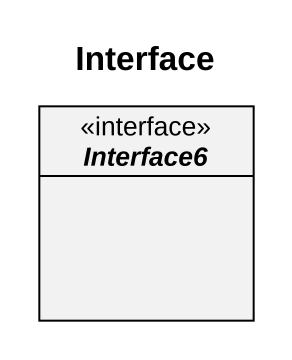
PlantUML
@startuml
title Interface
hide circle
hide empty members
interface Interface6
@enduml
